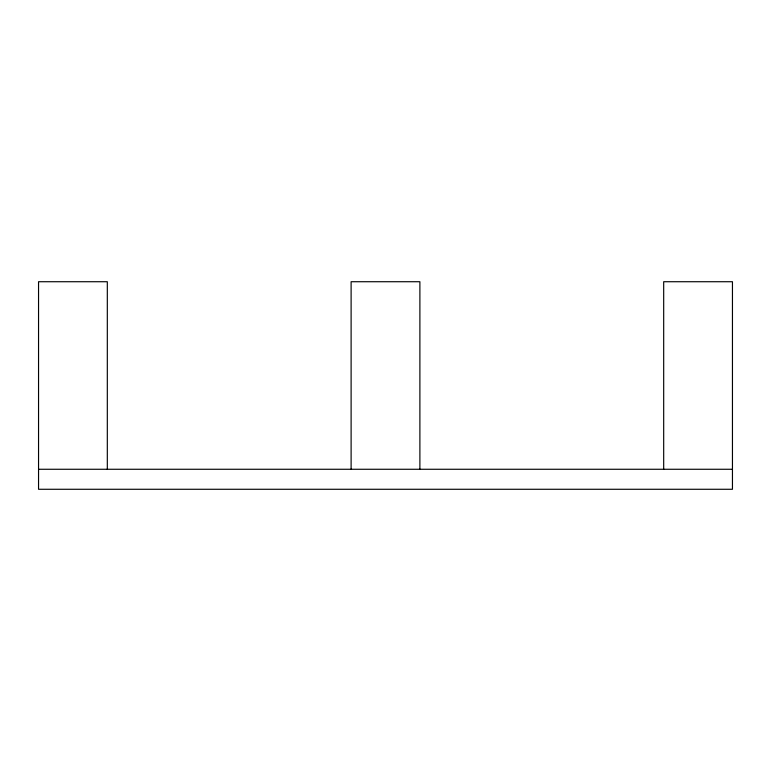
<?xml version="1.0" encoding="UTF-8"?>
<svg xmlns="http://www.w3.org/2000/svg" width="771" height="771" viewBox="0 0 771 771"><rect width="100%" height="100%" fill="white"/><g stroke="black" fill="none" stroke-linecap="round" stroke-linejoin="round"><path stroke-width="1.16" d="M38.55 469.269L732.45 469.269M663.686 469.269L663.686 281.723L732.45 281.723L732.45 489.277L38.55 489.277L38.55 281.723L107.314 281.723L107.314 469.269M419.887 469.269L419.887 281.723L351.113 281.723L351.113 469.269"/></g></svg>
